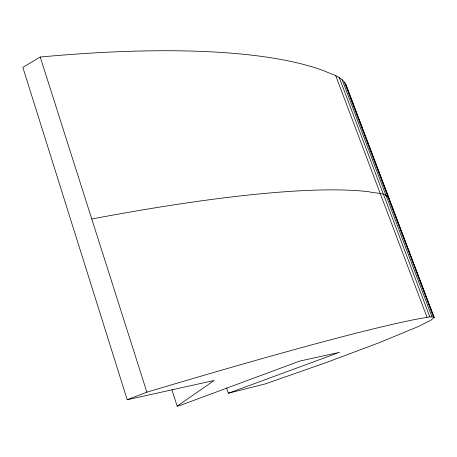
<?xml version="1.0" encoding="UTF-8"?>
<svg xmlns="http://www.w3.org/2000/svg" width="457" height="457" viewBox="0 0 457 457"><rect width="100%" height="100%" fill="white"/><g stroke="black" fill="none" stroke-linecap="round" stroke-linejoin="round"><path stroke-width="0.69" d="M171.901 389.838L177.167 406.142L214.167 380.487L127.206 399.738L22.85 67.328L40.233 57.034A636.521 151.815 -13.4 0 1 323.579 70.641C331.399 74.354 341.67 76.165 345.926 84.671L434.15 317.558L430.66 320.351L418.195 326.584L379.584 342.561L327.046 362.252L265.38 383.891L228.323 393.237L226.518 387.839M127.206 399.738L146.874 392.175A671.939 26.78 -18.1 0 1 416.955 319.117L429.809 316.85L434.07 317.044M228.323 393.237L339.425 352.347L299.609 361.116L180.464 405.308L177.167 406.142M434.15 317.558L345.926 84.671M344.338 82.071L433.327 316.747M342.11 79.678L431.916 316.678M339.225 77.513L429.809 316.85M335.678 75.599L427.009 317.261M40.233 57.034L146.874 392.175M389.501 199.852C386.736 191.803 375.591 193.785 369.096 191.774A653.144 92.56 -15.7 0 0 91.766 218.989"/></g></svg>
